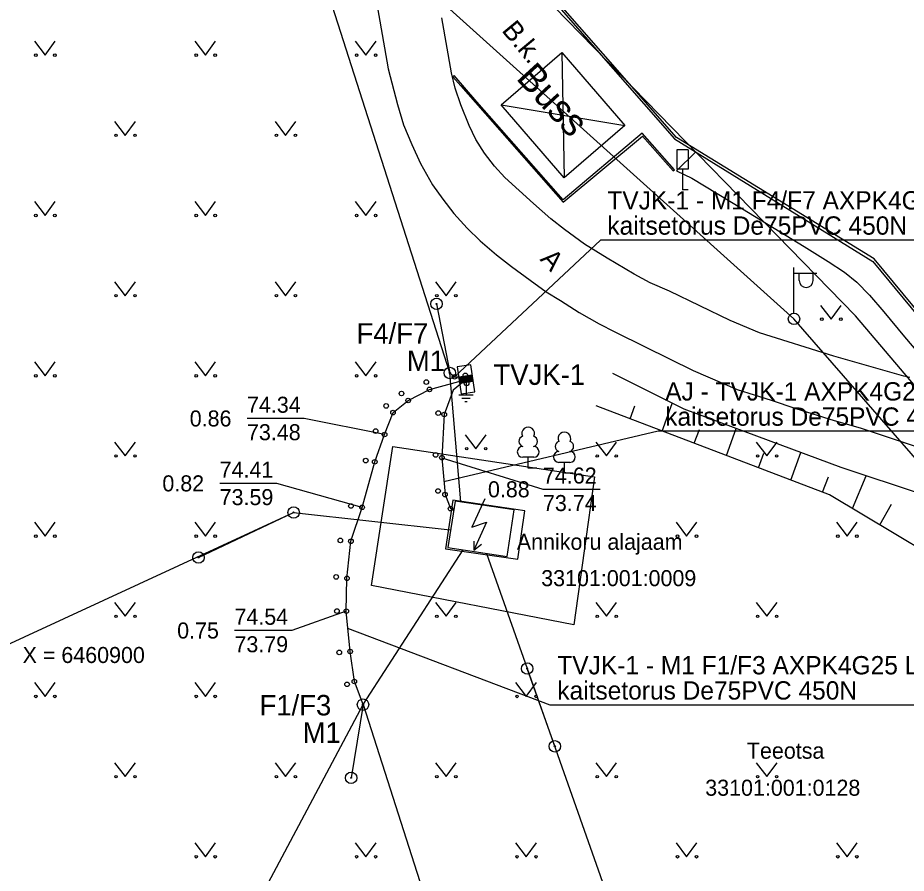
# Model space of a CAD drawing. Extents: x 635267 to 635363, y 6460843 to 6460983.
# Drawn here: x 635303.55 to 635342.32, y 6460890.47 to 6460927.83 of the extents above; entities that cross this region are included whole.
import ezdxf

# ---------------------------------------------------------------- set-up
doc = ezdxf.new("R2010")
doc.units = 0
for name, color, linetype in [('ABIJOONIS', 7, 'Continuous'), ('ELRAJATISMP', 7, 'Continuous'), ('HALJASTUS', 7, 'Continuous'), ('HOONE', 7, 'Continuous'), ('KPOHULIIN', 7, 'Continuous'), ('LIIKLUS', 7, 'Continuous'), ('MOOTMPUNKT', 7, 'Continuous'), ('MPKAABEL', 7, 'Continuous'), ('MPOHULIIN', 7, 'Continuous'), ('PIIR', 7, 'Continuous'), ('POST', 7, 'Continuous'), ('PUU', 7, 'Continuous'), ('RAJATIS', 7, 'Continuous'), ('RELJEEF', 7, 'Continuous'), ('TEE', 7, 'Continuous'), ('VORK', 7, 'Continuous')]:
    doc.layers.add(name, color=color, linetype=linetype)

msp = doc.modelspace()

# ---------------------------------------------------------------- linework, layer by layer
at = {"layer": 'ABIJOONIS'}
for points in [[(635350.224, 6460918.11), (635328.974, 6460918.11), (635322.611, 6460912.145)], [(635352.333, 6460909.767), (635331.497, 6460909.767), (635322.147, 6460907.563)], [(635347.625, 6460897.809), (635326.789, 6460897.809), (635317.959, 6460901.155)]]:
    msp.add_lwpolyline(points, dxfattribs=at)
at = {"layer": 'ELRAJATISMP'}
for p, q in [((635323.318, 6460912.668), (635322.727, 6460912.581)), ((635322.727, 6460912.581), (635322.902, 6460911.4)), ((635323.493, 6460911.487), (635323.318, 6460912.668)), ((635323.385, 6460912.212), (635322.795, 6460912.125)), ((635322.846, 6460911.858), (635322.807, 6460912.126)), ((635322.861, 6460911.86), (635322.822, 6460912.129)), ((635322.876, 6460911.862), (635322.836, 6460912.131)), ((635322.891, 6460911.864), (635322.851, 6460912.133)), ((635322.903, 6460911.866), (635322.863, 6460912.135)), ((635322.917, 6460911.868), (635322.878, 6460912.137)), ((635322.932, 6460911.871), (635322.893, 6460912.139)), ((635322.947, 6460911.873), (635322.907, 6460912.141)), ((635322.959, 6460911.874), (635322.919, 6460912.143)), ((635322.974, 6460911.877), (635322.934, 6460912.145)), ((635322.989, 6460911.879), (635322.949, 6460912.147)), ((635323.003, 6460911.881), (635322.964, 6460912.15)), ((635323.015, 6460911.883), (635322.975, 6460912.151)), ((635323.03, 6460911.885), (635322.99, 6460912.154)), ((635323.045, 6460911.887), (635323.005, 6460912.156)), ((635323.06, 6460911.889), (635323.02, 6460912.158)), ((635323.071, 6460911.891), (635323.032, 6460912.16)), ((635323.086, 6460911.893), (635323.047, 6460912.162)), ((635323.101, 6460911.895), (635323.061, 6460912.164)), ((635323.116, 6460911.898), (635323.076, 6460912.166)), ((635323.128, 6460911.899), (635323.088, 6460912.168)), ((635323.143, 6460911.902), (635323.103, 6460912.17)), ((635323.157, 6460911.904), (635323.118, 6460912.172)), ((635323.172, 6460911.906), (635323.133, 6460912.175)), ((635323.184, 6460911.908), (635323.144, 6460912.176)), ((635323.199, 6460911.91), (635323.159, 6460912.178)), ((635323.214, 6460911.912), (635323.174, 6460912.181)), ((635323.228, 6460911.914), (635323.189, 6460912.183)), ((635323.24, 6460911.916), (635323.201, 6460912.185)), ((635323.255, 6460911.918), (635323.215, 6460912.187)), ((635323.27, 6460911.92), (635323.23, 6460912.189)), ((635323.285, 6460911.923), (635323.245, 6460912.191)), ((635323.3, 6460911.925), (635323.26, 6460912.193)), ((635323.314, 6460911.927), (635323.275, 6460912.196)), ((635323.329, 6460911.929), (635323.29, 6460912.198)), ((635323.344, 6460911.931), (635323.304, 6460912.2)), ((635323.359, 6460911.934), (635323.319, 6460912.202)), ((635323.374, 6460911.936), (635323.334, 6460912.204)), ((635323.381, 6460911.937), (635323.341, 6460912.205)), ((635323.395, 6460911.939), (635323.356, 6460912.208)), ((635323.41, 6460911.941), (635323.371, 6460912.21)), ((635323.425, 6460911.943), (635322.835, 6460911.856)), ((635322.902, 6460911.4), (635323.493, 6460911.487))]:
    msp.add_line(p, q, dxfattribs=at)
at = {"layer": 'HALJASTUS'}
for p, q in [((635304.275, 6460926.797), (635304.738, 6460926.19)), ((635304.738, 6460926.19), (635305.183, 6460926.797)), ((635311.275, 6460926.797), (635311.738, 6460926.19)), ((635311.738, 6460926.19), (635312.183, 6460926.797)), ((635318.275, 6460926.797), (635318.738, 6460926.19)), ((635318.738, 6460926.19), (635319.183, 6460926.797)), ((635307.775, 6460923.297), (635308.238, 6460922.69)), ((635308.238, 6460922.69), (635308.683, 6460923.297)), ((635314.775, 6460923.297), (635315.238, 6460922.69)), ((635315.238, 6460922.69), (635315.683, 6460923.297)), ((635304.275, 6460919.797), (635304.738, 6460919.19)), ((635304.738, 6460919.19), (635305.183, 6460919.797)), ((635311.275, 6460919.797), (635311.738, 6460919.19)), ((635311.738, 6460919.19), (635312.183, 6460919.797)), ((635318.275, 6460919.797), (635318.738, 6460919.19)), ((635318.738, 6460919.19), (635319.183, 6460919.797)), ((635307.775, 6460916.297), (635308.238, 6460915.69)), ((635308.238, 6460915.69), (635308.683, 6460916.297)), ((635314.775, 6460916.297), (635315.238, 6460915.69)), ((635315.238, 6460915.69), (635315.683, 6460916.297)), ((635321.775, 6460916.297), (635322.238, 6460915.69)), ((635322.238, 6460915.69), (635322.683, 6460916.297)), ((635338.576, 6460915.268), (635339.039, 6460914.662)), ((635339.039, 6460914.662), (635339.485, 6460915.268)), ((635304.275, 6460912.797), (635304.738, 6460912.19)), ((635304.738, 6460912.19), (635305.183, 6460912.797)), ((635311.275, 6460912.797), (635311.738, 6460912.19)), ((635311.738, 6460912.19), (635312.183, 6460912.797)), ((635318.275, 6460912.797), (635318.738, 6460912.19)), ((635318.738, 6460912.19), (635319.183, 6460912.797)), ((635323.077, 6460909.614), (635323.541, 6460909.007)), ((635323.541, 6460909.007), (635323.986, 6460909.614)), ((635307.775, 6460909.297), (635308.238, 6460908.69)), ((635308.238, 6460908.69), (635308.683, 6460909.297)), ((635328.775, 6460909.297), (635329.238, 6460908.69)), ((635329.238, 6460908.69), (635329.683, 6460909.297)), ((635335.775, 6460909.297), (635336.238, 6460908.69)), ((635336.238, 6460908.69), (635336.683, 6460909.297)), ((635304.275, 6460905.797), (635304.738, 6460905.19)), ((635304.738, 6460905.19), (635305.183, 6460905.797)), ((635311.275, 6460905.797), (635311.738, 6460905.19)), ((635311.738, 6460905.19), (635312.183, 6460905.797)), ((635332.275, 6460905.797), (635332.738, 6460905.19)), ((635332.738, 6460905.19), (635333.183, 6460905.797)), ((635339.275, 6460905.797), (635339.738, 6460905.19)), ((635339.738, 6460905.19), (635340.183, 6460905.797)), ((635307.775, 6460902.297), (635308.238, 6460901.69)), ((635308.238, 6460901.69), (635308.683, 6460902.297)), ((635321.775, 6460902.297), (635322.238, 6460901.69)), ((635322.238, 6460901.69), (635322.683, 6460902.297)), ((635328.775, 6460902.297), (635329.238, 6460901.69)), ((635329.238, 6460901.69), (635329.683, 6460902.297)), ((635335.775, 6460902.297), (635336.238, 6460901.69)), ((635336.238, 6460901.69), (635336.683, 6460902.297)), ((635304.275, 6460898.797), (635304.738, 6460898.19)), ((635304.738, 6460898.19), (635305.183, 6460898.797)), ((635311.275, 6460898.797), (635311.738, 6460898.19)), ((635311.738, 6460898.19), (635312.183, 6460898.797)), ((635325.275, 6460898.797), (635325.738, 6460898.19)), ((635325.738, 6460898.19), (635326.183, 6460898.797)), ((635307.775, 6460895.297), (635308.238, 6460894.69)), ((635308.238, 6460894.69), (635308.683, 6460895.297)), ((635314.775, 6460895.297), (635315.238, 6460894.69)), ((635315.238, 6460894.69), (635315.683, 6460895.297)), ((635321.775, 6460895.297), (635322.238, 6460894.69)), ((635322.238, 6460894.69), (635322.683, 6460895.297)), ((635328.775, 6460895.297), (635329.238, 6460894.69)), ((635329.238, 6460894.69), (635329.683, 6460895.297)), ((635335.775, 6460895.297), (635336.238, 6460894.69)), ((635336.238, 6460894.69), (635336.683, 6460895.297)), ((635311.275, 6460891.797), (635311.738, 6460891.19)), ((635311.738, 6460891.19), (635312.183, 6460891.797)), ((635318.275, 6460891.797), (635318.738, 6460891.19)), ((635318.738, 6460891.19), (635319.183, 6460891.797)), ((635325.275, 6460891.797), (635325.738, 6460891.19)), ((635325.738, 6460891.19), (635326.183, 6460891.797)), ((635332.275, 6460891.797), (635332.738, 6460891.19)), ((635332.738, 6460891.19), (635333.183, 6460891.797)), ((635339.275, 6460891.797), (635339.738, 6460891.19)), ((635339.738, 6460891.19), (635340.183, 6460891.797))]:
    msp.add_line(p, q, dxfattribs=at)
for centre in [(635304.337, 6460926.19), (635305.166, 6460926.19), (635311.337, 6460926.19), (635312.166, 6460926.19), (635318.337, 6460926.19), (635319.166, 6460926.19), (635307.837, 6460922.69), (635308.666, 6460922.69), (635314.837, 6460922.69), (635315.666, 6460922.69), (635304.337, 6460919.19), (635305.166, 6460919.19), (635311.337, 6460919.19), (635312.166, 6460919.19), (635318.337, 6460919.19), (635319.166, 6460919.19), (635307.837, 6460915.69), (635308.666, 6460915.69), (635314.837, 6460915.69), (635315.666, 6460915.69), (635321.837, 6460915.69), (635322.666, 6460915.69), (635338.638, 6460914.662), (635339.467, 6460914.662), (635304.337, 6460912.19), (635305.166, 6460912.19), (635311.337, 6460912.19), (635312.166, 6460912.19), (635318.337, 6460912.19), (635319.166, 6460912.19), (635323.14, 6460909.007), (635323.968, 6460909.007), (635307.837, 6460908.69), (635308.666, 6460908.69), (635328.837, 6460908.69), (635329.666, 6460908.69), (635335.837, 6460908.69), (635336.666, 6460908.69), (635304.337, 6460905.19), (635305.166, 6460905.19), (635311.337, 6460905.19), (635312.166, 6460905.19), (635332.337, 6460905.19), (635333.166, 6460905.19), (635339.337, 6460905.19), (635340.166, 6460905.19), (635307.837, 6460901.69), (635308.666, 6460901.69), (635321.837, 6460901.69), (635322.666, 6460901.69), (635328.837, 6460901.69), (635329.666, 6460901.69), (635335.837, 6460901.69), (635336.666, 6460901.69), (635304.337, 6460898.19), (635305.166, 6460898.19), (635311.337, 6460898.19), (635312.166, 6460898.19), (635325.337, 6460898.19), (635326.166, 6460898.19), (635307.837, 6460894.69), (635308.666, 6460894.69), (635314.837, 6460894.69), (635315.666, 6460894.69), (635321.837, 6460894.69), (635322.666, 6460894.69), (635328.837, 6460894.69), (635329.666, 6460894.69), (635335.837, 6460894.69), (635336.666, 6460894.69), (635311.337, 6460891.19), (635312.166, 6460891.19), (635318.337, 6460891.19), (635319.166, 6460891.19), (635325.337, 6460891.19), (635326.166, 6460891.19), (635332.337, 6460891.19), (635333.166, 6460891.19), (635339.337, 6460891.19), (635340.166, 6460891.19)]:
    msp.add_circle(centre, 0.055, dxfattribs=at)
at = {"layer": 'HOONE'}
for p, q in [((635323.929, 6460906.825), (635323.361, 6460905.582)), ((635323.361, 6460905.582), (635324.009, 6460905.807)), ((635324.009, 6460905.807), (635323.454, 6460904.578)), ((635323.454, 6460904.974), (635323.454, 6460904.578)), ((635323.454, 6460904.578), (635323.784, 6460904.842))]:
    msp.add_line(p, q, dxfattribs=at)
for points in [[(635327.388, 6460920.84), (635324.64, 6460924.029), (635327.286, 6460926.309), (635330.034, 6460923.119), (635327.388, 6460920.84)], [(635327.286, 6460926.309), (635327.388, 6460920.84)], [(635324.64, 6460924.029), (635330.034, 6460923.119)], [(635322.634, 6460906.724), (635322.324, 6460904.69), (635324.901, 6460904.298), (635325.21, 6460906.332), (635322.634, 6460906.724)]]:
    msp.add_lwpolyline(points, dxfattribs=at)
at = {"layer": 'KPOHULIIN'}
msp.add_lwpolyline([(635288.813, 6460893.857), (635315.587, 6460906.224), (635322.42, 6460905.472)], dxfattribs=at)
at = {"layer": 'LIIKLUS'}
for p, q in [((635332.307, 6460922.059), (635332.307, 6460921.209)), ((635332.807, 6460922.059), (635332.307, 6460922.059)), ((635332.807, 6460922.059), (635332.807, 6460921.209)), ((635332.807, 6460921.209), (635332.307, 6460921.209)), ((635332.557, 6460921.209), (635332.557, 6460920.309)), ((635332.807, 6460920.309), (635332.557, 6460920.309))]:
    msp.add_line(p, q, dxfattribs=at)
at = {"layer": 'MOOTMPUNKT'}
for centre in [(635322.611, 6460912.145), (635323.084, 6460912.21), (635321.38, 6460911.917), (635323.136, 6460911.858), (635320.296, 6460911.418), (635321.519, 6460911.597), (635319.624, 6460910.877), (635320.588, 6460911.112), (635319.925, 6460910.586), (635321.9, 6460910.562), (635322.162, 6460910.501), (635319.166, 6460909.778), (635319.556, 6460909.627), (635321.783, 6460908.737), (635322.058, 6460908.616), (635318.735, 6460908.488), (635319.126, 6460908.434), (635321.891, 6460907.162), (635322.194, 6460907.003), (635318.087, 6460906.504), (635318.576, 6460906.446), (635322.434, 6460906.391), (635317.626, 6460905.003), (635318.087, 6460904.967), (635317.442, 6460903.408), (635317.916, 6460903.347), (635317.476, 6460901.918), (635317.887, 6460901.916), (635317.579, 6460900.113), (635318.054, 6460900.151), (635318.238, 6460898.843), (635317.921, 6460898.719)]:
    msp.add_circle(centre, 0.1, dxfattribs=at)
at = {"layer": 'MPKAABEL'}
for points in [[(635322.404, 6460912.314), (635322.611, 6460912.145), (635323.11, 6460912.034)], [(635322.404, 6460912.314), (635322.611, 6460912.145), (635323.11, 6460912.034)], [(635318.615, 6460897.832), (635318.238, 6460898.843), (635318.054, 6460900.151), (635317.887, 6460901.916), (635317.916, 6460903.347), (635318.087, 6460904.967), (635318.576, 6460906.446), (635319.126, 6460908.434), (635319.556, 6460909.627), (635319.925, 6460910.586), (635320.588, 6460911.112), (635321.519, 6460911.597), (635323.11, 6460912.034)], [(635318.615, 6460897.832), (635318.238, 6460898.843), (635318.054, 6460900.151), (635317.887, 6460901.916), (635317.916, 6460903.347), (635318.087, 6460904.967), (635318.576, 6460906.446), (635319.126, 6460908.434), (635319.556, 6460909.627), (635319.925, 6460910.586), (635320.588, 6460911.112), (635321.519, 6460911.597), (635323.11, 6460912.034)], [(635323.11, 6460912.034), (635322.546, 6460911.563), (635322.162, 6460910.501), (635322.058, 6460908.616), (635322.194, 6460907.003), (635322.434, 6460906.391), (635322.572, 6460906.321)], [(635323.11, 6460912.034), (635322.546, 6460911.563), (635322.162, 6460910.501), (635322.058, 6460908.616), (635322.194, 6460907.003), (635322.434, 6460906.391), (635322.572, 6460906.321)], [(635323.11, 6460912.034), (635323.11, 6460911.356)], [(635323.428, 6460911.348), (635322.792, 6460911.348)], [(635323.294, 6460911.198), (635322.926, 6460911.198)], [(635323.16, 6460911.048), (635323.06, 6460911.048)], [(635319.556, 6460909.627), (635316.053, 6460910.328), (635313.553, 6460910.328)], [(635322.058, 6460908.616), (635326.468, 6460907.235), (635328.968, 6460907.235)], [(635318.576, 6460906.446), (635314.86, 6460907.494), (635312.36, 6460907.494)], [(635317.887, 6460901.916), (635315.505, 6460901.069), (635313.005, 6460901.069)]]:
    msp.add_lwpolyline(points, dxfattribs=at)
at = {"layer": 'MPOHULIIN'}
for points in [[(635356.981, 6460891.105), (635351.595, 6460898.388), (635337.422, 6460914.674), (635315.26, 6460934.647), (635302.591, 6460962.153)], [(635322.89, 6460906.685), (635322.404, 6460912.314), (635315.26, 6460934.647)], [(635314.115, 6460889.345), (635318.615, 6460897.832), (635322.98, 6460904.59)], [(635324.01, 6460904.433), (635325.782, 6460899.407), (635330.383, 6460886.327)], [(635318.615, 6460897.832), (635321.794, 6460887.921)]]:
    msp.add_lwpolyline(points, dxfattribs=at)
at = {"layer": 'PIIR'}
msp.add_lwpolyline([(635359.586, 6460889.087), (635355.67, 6460895.26), (635346.9, 6460906.81), (635340.1, 6460914.81), (635316.11, 6460939.45), (635311.8, 6460942.78), (635308.86, 6460944.28), (635304.73, 6460943.36), (635311.19, 6460971.35), (635311.69, 6460968.08), (635314.19, 6460961.28), (635317.56, 6460955.9), (635321.61, 6460950.77), (635326.43, 6460949.01), (635331.49, 6460949.15), (635359.586, 6460955.025)], dxfattribs=at)
msp.add_lwpolyline([(635328.72, 6460907.78), (635327.81, 6460901.31), (635318.99, 6460903.04), (635319.92, 6460909.11)], close=True, dxfattribs=at)
at = {"layer": 'POST'}
for p, q in [((635337.422, 6460914.924), (635337.422, 6460916.924)), ((635337.422, 6460916.674), (635338.422, 6460916.674)), ((635337.649, 6460916.353), (635337.649, 6460916.674)), ((635338.261, 6460916.353), (635338.261, 6460916.674)), ((635337.422, 6460914.674), (635337.422, 6460914.674))]:
    msp.add_line(p, q, dxfattribs=at)
for points in [[(635321.826, 6460915.332), (635322.404, 6460912.314)], [(635311.435, 6460904.259), (635315.587, 6460906.224)], [(635326.986, 6460896.012), (635325.782, 6460899.407)], [(635318.615, 6460897.832), (635318.094, 6460894.638)]]:
    msp.add_lwpolyline(points, dxfattribs=at)
for centre, radius in [((635321.826, 6460915.332), 0.25), ((635321.826, 6460915.332), 0.0234), ((635337.422, 6460914.674), 0.25), ((635322.404, 6460912.314), 0.25), ((635322.404, 6460912.314), 0.0234), ((635315.587, 6460906.224), 0.25), ((635315.587, 6460906.224), 0.0234), ((635311.435, 6460904.259), 0.25), ((635311.435, 6460904.259), 0.0234), ((635325.782, 6460899.407), 0.25), ((635325.782, 6460899.407), 0.0234), ((635318.615, 6460897.832), 0.25), ((635318.615, 6460897.832), 0.0234), ((635326.986, 6460896.012), 0.25), ((635326.986, 6460896.012), 0.0234), ((635318.094, 6460894.638), 0.25), ((635318.094, 6460894.638), 0.0234)]:
    msp.add_circle(centre, radius, dxfattribs=at)
msp.add_arc((635337.955, 6460916.353), 0.306, 180, 0, dxfattribs=at)
at = {"layer": 'PUU'}
for p, q in [((635326.064, 6460908.632), (635325.584, 6460908.632)), ((635325.824, 6460908.157), (635325.824, 6460908.632)), ((635327.644, 6460908.41), (635327.164, 6460908.41)), ((635327.404, 6460907.935), (635327.404, 6460908.41)), ((635326.204, 6460908.157), (635325.824, 6460908.157)), ((635327.784, 6460907.935), (635327.404, 6460907.935))]:
    msp.add_line(p, q, dxfattribs=at)
for centre, radius, start, end in [((635325.824, 6460909.677), 0.277, 332.5799, 207.4201), ((635325.654, 6460909.33), 0.233, 109.0217, 253.1415), ((635325.994, 6460909.33), 0.233, 286.8508, 70.9859), ((635327.404, 6460909.455), 0.277, 332.5799, 207.4201), ((635325.587, 6460908.869), 0.238, 90.0016, 269.3953), ((635326.061, 6460908.869), 0.238, 270.6047, 89.9984), ((635327.234, 6460909.108), 0.233, 109.0217, 253.1415), ((635327.574, 6460909.108), 0.233, 286.8508, 70.9859), ((635327.167, 6460908.647), 0.238, 90.0016, 269.3953), ((635327.641, 6460908.647), 0.238, 270.6047, 89.9984)]:
    msp.add_arc(centre, radius, start, end, dxfattribs=at)
at = {"layer": 'RAJATIS'}
msp.add_lwpolyline([(635322.533, 6460906.756), (635322.221, 6460904.641), (635325.366, 6460904.177), (635325.678, 6460906.292), (635322.533, 6460906.756)], dxfattribs=at)
at = {"layer": 'RELJEEF'}
for p, q in [((635331.67, 6460909.777), (635332.113, 6460910.988)), ((635330.269, 6460910.311), (635330.476, 6460910.878)), ((635333.072, 6460909.243), (635333.293, 6460909.848)), ((635334.474, 6460908.709), (635334.904, 6460909.886)), ((635335.876, 6460908.175), (635336.111, 6460908.818)), ((635337.278, 6460907.64), (635337.717, 6460908.843)), ((635338.672, 6460907.109), (635338.923, 6460907.773)), ((635339.973, 6460906.396), (635340.572, 6460907.828)), ((635341.164, 6460905.682), (635341.677, 6460906.591))]:
    msp.add_line(p, q, dxfattribs=at)
for points in [[(635353.117, 6460895.066), (635347.744, 6460902.412), (635346.428, 6460904.15), (635343.027, 6460907.014), (635339.477, 6460908.191), (635332.632, 6460910.728), (635329.512, 6460912.29)], [(635352.197, 6460894.247), (635346.167, 6460902.682), (635338.977, 6460906.993), (635328.786, 6460910.876)]]:
    msp.add_lwpolyline(points, dxfattribs=at)
at = {"layer": 'TEE'}
for points in [[(635345.628, 6460911.611), (635340.928, 6460917.301), (635332.296, 6460922.604), (635327.037, 6460928.627), (635322.481, 6460934.237), (635317.426, 6460940.427), (635312.999, 6460945.879), (635312.898, 6460945.794), (635317.31, 6460940.336), (635322.366, 6460934.13), (635326.95, 6460928.538), (635332.203, 6460922.533), (635340.856, 6460917.181), (635345.533, 6460911.531), (635345.628, 6460911.611)], [(635319.007, 6460929.674), (635319.347, 6460927.671), (635319.71, 6460925.591), (635320.122, 6460924.031), (635320.378, 6460923.148), (635320.746, 6460922.288), (635321.127, 6460921.468), (635321.65, 6460920.524), (635322.097, 6460919.904), (635322.58, 6460919.281), (635323.164, 6460918.644), (635323.729, 6460918.078), (635324.445, 6460917.467), (635325.101, 6460916.959), (635325.907, 6460916.362), (635326.604, 6460915.862), (635327.229, 6460915.478), (635328.046, 6460914.95), (635328.916, 6460914.461), (635329.605, 6460914.113), (635330.932, 6460913.45), (635333.03, 6460912.429), (635334.944, 6460911.6), (635336.428, 6460911.127), (635337.506, 6460910.768), (635339.183, 6460910.24), (635340.313, 6460909.924), (635344.544, 6460908.502)], [(635342.478, 6460912.119), (635342.216, 6460912.173), (635339.158, 6460913.051), (635335.924, 6460914.073), (635334.635, 6460914.602), (635331.984, 6460915.88), (635331.143, 6460916.252), (635330.455, 6460916.633), (635329.263, 6460917.329), (635328.285, 6460917.942), (635327.412, 6460918.58), (635326.812, 6460919.042), (635326.057, 6460919.708), (635324.805, 6460920.855), (635324.355, 6460921.344), (635323.92, 6460921.912), (635323.539, 6460922.515), (635323.246, 6460923.126), (635322.878, 6460924.028), (635322.636, 6460924.755), (635322.48, 6460925.424), (635322.052, 6460927.829)], [(635332.204, 6460921.18), (635330.795, 6460922.78), (635327.353, 6460919.869), (635323.576, 6460924.15), (635322.598, 6460925.297), (635322.54, 6460925.241), (635322.878, 6460924.854), (635327.352, 6460919.772), (635330.807, 6460922.656), (635332.147, 6460921.135), (635332.204, 6460921.18)], [(635333.118, 6460921.952), (635332.295, 6460921.144), (635332.965, 6460920.825), (635335.169, 6460919.476), (635337.865, 6460917.837), (635338.907, 6460917.175), (635339.629, 6460916.713), (635340.162, 6460916.273), (635340.723, 6460915.718), (635341.35, 6460914.991), (635342.238, 6460913.895), (635342.997, 6460913.012)]]:
    msp.add_lwpolyline(points, dxfattribs=at)

# ---------------------------------------------------------------- texts
at = {"layer": 'ABIJOONIS'}
for s, p in [('TVJK-1 - M1 F4/F7 AXPK4G25 L=0.8m', (635329.278, 6460919.453)), ('kaitsetorus De75PVC 450N', (635329.278, 6460918.353)), ('AJ - TVJK-1 AXPK4G25 L=6.2m', (635331.802, 6460911.111)), ('kaitsetorus De75PVC 450N', (635331.802, 6460910.011)), ('TVJK-1 - M1 F1/F3 AXPK4G25 L=16.7m', (635327.094, 6460899.153)), ('kaitsetorus De75PVC 450N', (635327.094, 6460898.053))]:
    msp.add_text(s, height=0.8, dxfattribs=at).set_placement(p)
for s, p in [('F4/F7', (635318.334, 6460913.593)), ('M1', (635320.529, 6460912.397)), ('TVJK-1', (635324.31, 6460911.794)), ('F1/F3', (635314.1, 6460897.36)), ('M1', (635315.981, 6460896.164))]:
    msp.add_text(s, height=0.896, rotation=359.996, dxfattribs=at).set_placement(p)
at = {"layer": 'HOONE'}
msp.add_text('Buss', height=1.2, rotation=312.6006, dxfattribs=at).set_placement((635325.26, 6460925.165))
at = {"layer": 'MPKAABEL'}
for s, p in [('74.34', (635313.553, 6460910.578)), ('0.86', (635311.053, 6460909.978)), ('73.48', (635313.553, 6460909.378)), ('74.41', (635312.36, 6460907.744)), ('0.82', (635309.86, 6460907.144)), ('74.62', (635326.468, 6460907.485)), ('0.88', (635324.068, 6460906.885)), ('73.59', (635312.36, 6460906.544)), ('73.74', (635326.468, 6460906.285)), ('74.54', (635313.005, 6460901.319)), ('0.75', (635310.505, 6460900.719)), ('73.79', (635313.005, 6460900.119))]:
    msp.add_text(s, height=0.7, dxfattribs=at).set_placement(p)
at = {"layer": 'PIIR'}
for s, p in [('Annikoru alajaam', (635325.327, 6460904.593)), ('33101:001:0009', (635326.392, 6460903.006)), ('Teeotsa', (635335.367, 6460895.47)), ('33101:001:0128', (635333.55, 6460893.854))]:
    msp.add_text(s, height=0.7, dxfattribs=at).set_placement(p)
at = {"layer": 'TEE'}
for s, rotation, p in [('B.k.', 309.6546, (635324.636, 6460927.262)), ('A', 312.8118, (635326.306, 6460917.256))]:
    msp.add_text(s, height=0.85, rotation=rotation, dxfattribs=at).set_placement(p)
at = {"layer": 'VORK'}
msp.add_text(' X = 6460900', height=0.7, dxfattribs=at).set_placement((635303.5, 6460899.65))

doc.saveas('drawing.dxf')
